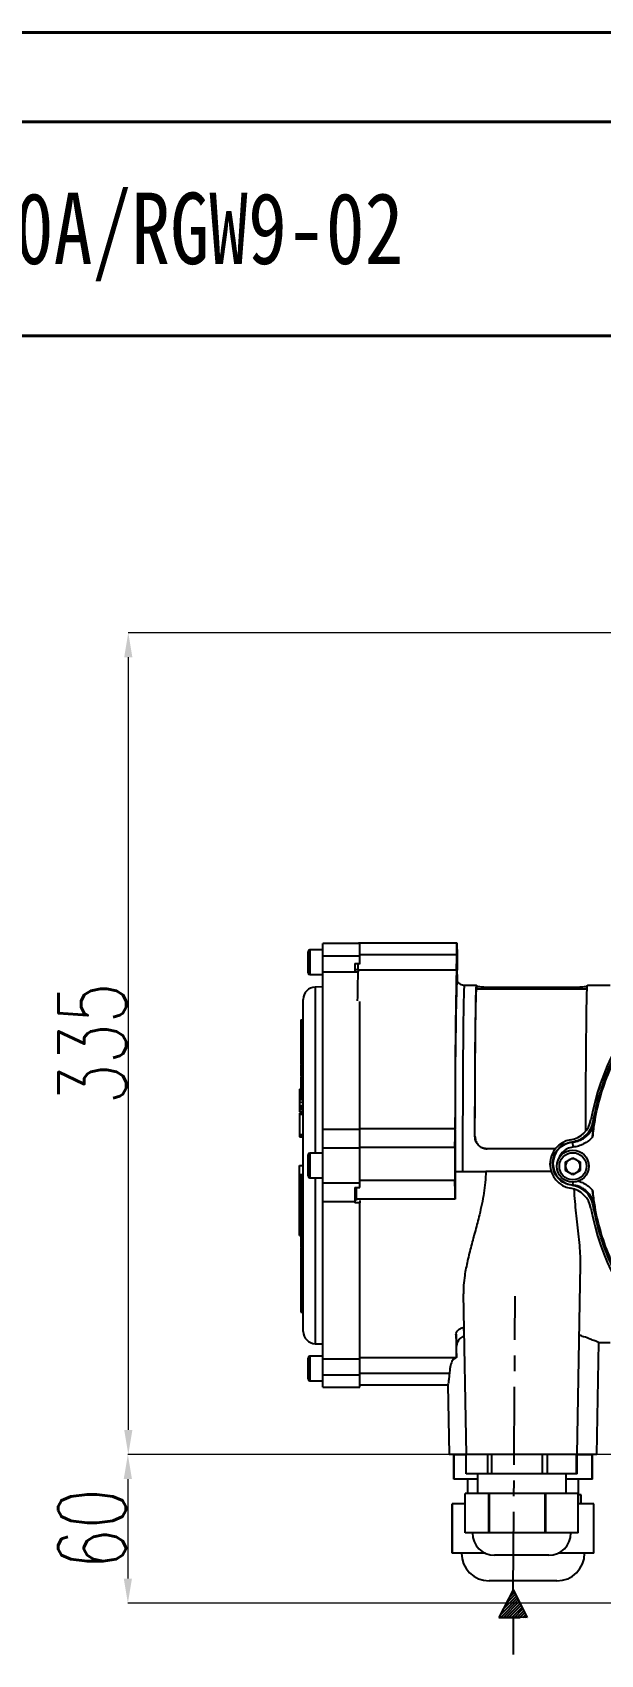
# Model space of a CAD drawing. Header units: millimetres. Extents: x 1964 to 5009, y 569 to 2723.
# Drawn here: x 2323 to 2554, y 2064 to 2723 of the extents above; entities that cross this region are included whole.
import ezdxf

# ---------------------------------------------------------------- set-up
doc = ezdxf.new("R2010")
doc.units = ezdxf.units.MM
doc.linetypes.add('CENTER', pattern=[50.8, 31.75, -6.35, 6.35, -6.35])
for name, color, linetype, lineweight in [('AM_5', 3, 'Continuous', 25), ('AM_BOR', 7, 'Continuous', 50), ('文字', 7, 'Continuous', 13), ('粗实线', 7, 'Continuous', 40)]:
    doc.layers.add(name, color=color, linetype=linetype, lineweight=lineweight)
doc.layers.add('layer 1', color=7, linetype='Continuous')
doc.styles.add('SLDTEXTSTYLE1', font='txt.shx', dxfattribs={"width": 0.7, "bigfont": 'gbcbig.shx'})
doc.styles.add('STYLE1', font='txt.shx', dxfattribs={"width": 0.8, "height": 3, "bigfont": 'hzdx.shx'})
doc.dimstyles.new('SLDDIMSTYLE12$0', dxfattribs={"dimtxt": 12, "dimasz": 10, "dimexe": 0, "dimexo": 0.0625, "dimgap": 0.875, "dimtad": 1, "dimdec": 1, "dimlfac": 1.8, "dimrnd": 1e-09, "dimzin": 12, "dimdsep": 46, "dimtxsty": 'SLDTEXTSTYLE1', "dimcen": 0.09, "dimdle": 8.16, "dimclrd": 3, "dimclre": 3, "dimadec": 0, "dimazin": 3, "dimtfac": 1, "dimtdec": 1, "dimtofl": 0, "dimtmove": 0, "dimatfit": 3, "dimfxl": 0, "dimfrac": 2, "dimtolj": 1, "dimlwd": 5, "dimlwe": 5, "dimarcsym": 0})

# ---------------------------------------------------------------- blocks, each defined once
blk = doc.blocks.new('*D64')
at = {"layer": 'AM_5', "color": 3, "lineweight": 5, "transparency": 16777216}
blk.add_line((2756.48, 2479.13), (2362.08, 2479.13), dxfattribs=at)
at = {"layer": 'AM_5', "color": 3, "linetype": 'Continuous', "lineweight": 5, "transparency": 16777216}
for p, q in [((2362.08, 2469.13), (2362.08, 2155.35)), ((2768.16, 2145.35), (2362.08, 2145.35))]:
    blk.add_line(p, q, dxfattribs=at)
at = {"layer": 'AM_5', "color": 3, "transparency": 16777216}
for points in [[(2360.42, 2469.13), (2363.75, 2469.13), (2362.08, 2479.13)], [(2360.42, 2155.35), (2363.75, 2155.35), (2362.08, 2145.35)]]:
    blk.add_solid(points, dxfattribs=at)
at = {"layer": 'Defpoints', "color": 0, "transparency": 16777216}
for p in [(2756.55, 2479.13), (2362.08, 2145.35), (2768.22, 2145.35)]:
    blk.add_point(p, dxfattribs=at)
at = {"layer": 'AM_5', "color": 0, "transparency": 16777216, "insert": (2347.49, 2312.24), "char_height": 12, "attachment_point": 5, "rotation": 90, "style": 'SLDTEXTSTYLE1'}
blk.add_mtext('\\A1;{\\H2.28571x;335}', dxfattribs=at)
blk = doc.blocks.new('*D65')
at = {"layer": 'AM_5', "color": 3, "lineweight": 5, "transparency": 16777216}
blk.add_line((2768.16, 2145.35), (2361.9, 2145.35), dxfattribs=at)
at = {"layer": 'AM_5', "color": 3, "linetype": 'Continuous', "lineweight": 5, "transparency": 16777216}
for p, q in [((2361.9, 2135.35), (2361.9, 2094.95)), ((2767.82, 2084.95), (2361.9, 2084.95))]:
    blk.add_line(p, q, dxfattribs=at)
at = {"layer": 'AM_5', "color": 3, "transparency": 16777216}
for points in [[(2360.23, 2135.35), (2363.57, 2135.35), (2361.9, 2145.35)], [(2360.23, 2094.95), (2363.57, 2094.95), (2361.9, 2084.95)]]:
    blk.add_solid(points, dxfattribs=at)
at = {"layer": 'Defpoints', "color": 0, "transparency": 16777216}
for p in [(2768.22, 2145.35), (2361.9, 2084.95), (2767.88, 2084.95)]:
    blk.add_point(p, dxfattribs=at)
at = {"layer": 'AM_5', "color": 0, "transparency": 16777216, "insert": (2347.31, 2115.15), "char_height": 12, "attachment_point": 5, "rotation": 90, "style": 'SLDTEXTSTYLE1'}
blk.add_mtext('\\A1;{\\H2.28571x;60}', dxfattribs=at)
blk = doc.blocks.new('rA3')
at = {"layer": '粗实线'}
for p, q in [((753.384, 421.26), (333.384, 421.26)), ((748.384, 416.26), (358.384, 416.26)), ((358.384, 404.26), (418.384, 404.26))]:
    blk.add_line(p, q, dxfattribs=at)

msp = doc.modelspace()

# ---------------------------------------------------------------- hatches: boundary and pattern name
at = {"layer": 'layer 1'}
h = msp.add_hatch(dxfattribs=at)
h.set_pattern_fill('ANSI31', color=256, scale=0.25)
h.set_pattern_definition([(45, (-5390.15995, 3423.18584), (-0.56126601, 0.56126601), [])])
h.paths.add_polyline_path([(2518.364, 2090.337), (2512.498, 2079.186), (2518.288, 2079.186), (2524.078, 2079.107)])

# ---------------------------------------------------------------- linework, layer by layer
at = {"color": 7, "linetype": 'Continuous', "lineweight": 25}
for p, q in [((2455.459, 2352.867), (2441.08, 2352.867)), ((2441.08, 2347.842), (2441.08, 2352.867)), ((2455.457, 2352.822), (2455.473, 2353.012)), ((2495.471, 2353.012), (2455.473, 2353.012)), ((2456.08, 2347.842), (2456.08, 2352.821)), ((2435.08, 2345.267), (2435.08, 2349.517)), ((2441.08, 2350.267), (2435.83, 2350.267)), ((2435.83, 2350.267), (2435.83, 2345.267)), ((2441.08, 2347.842), (2456.08, 2347.842)), ((2441.08, 2341.401), (2441.08, 2347.842)), ((2495.408, 2348.344), (2456.08, 2348.344)), ((2456.08, 2344.763), (2456.08, 2347.842)), ((2435.08, 2341.017), (2435.08, 2345.267)), ((2435.83, 2345.267), (2435.83, 2340.267)), ((2435.83, 2340.267), (2441.08, 2340.267)), ((2441.08, 2341.401), (2454.08, 2341.401)), ((2441.08, 2277.486), (2441.08, 2341.401)), ((2454.08, 2344.763), (2456.08, 2344.763)), ((2454.08, 2344.763), (2454.08, 2341.401)), ((2454.08, 2342.326), (2455.351, 2342.326)), ((2454.08, 2341.401), (2454.08, 2341.309)), ((2455.308, 2341.309), (2454.08, 2341.309)), ((2495.338, 2342.022), (2455.34, 2342.022)), ((2456.08, 2344.467), (2456.08, 2344.763)), ((2441.08, 2335.267), (2437.95, 2335.185)), ((2437.95, 2335.185), (2437.95, 2267.767)), ((2503.47, 2335.812), (2498.471, 2335.812)), ((2548.333, 2334.312), (2503.47, 2334.312)), ((2503.514, 2334.312), (2503.514, 2335.662)), ((2508.56, 2335.164), (2543.558, 2335.164)), ((2508.56, 2335.164), (2508.56, 2334.312)), ((2543.558, 2334.312), (2543.558, 2335.164)), ((2557.774, 2335.812), (2548.469, 2335.812)), ((2433.08, 2262.767), (2433.08, 2330.187)), ((2456.08, 2277.486), (2456.08, 2329.394)), ((2432.08, 2321.901), (2433.08, 2321.901)), ((2432.08, 2321.901), (2432.08, 2321.761)), ((2432.08, 2321.761), (2433.08, 2321.761)), ((2432.08, 2321.761), (2432.08, 2321.17)), ((2432.08, 2321.128), (2433.08, 2321.128)), ((2432.08, 2321.128), (2432.08, 2320.988)), ((2432.08, 2320.988), (2433.08, 2320.988)), ((2432.08, 2319.557), (2433.08, 2319.557)), ((2432.08, 2319.557), (2432.08, 2319.418)), ((2432.08, 2319.418), (2433.08, 2319.418)), ((2432.08, 2319.418), (2432.08, 2319.297)), ((2432.08, 2319.26), (2433.08, 2319.26)), ((2432.08, 2319.26), (2432.08, 2318.472)), ((2432.08, 2318.472), (2433.08, 2318.472)), ((2432.08, 2316.395), (2433.08, 2316.395)), ((2432.08, 2315.313), (2433.08, 2315.313)), ((2432.08, 2315.313), (2432.08, 2312.869)), ((2432.08, 2312.869), (2433.08, 2312.869)), ((2431.955, 2310.809), (2432.08, 2310.809)), ((2432.08, 2311.939), (2433.08, 2311.939)), ((2432.08, 2311.939), (2432.08, 2311.116)), ((2432.08, 2311.116), (2433.08, 2311.116)), ((2432.08, 2311.116), (2432.08, 2309.22)), ((2432.08, 2309.22), (2433.08, 2309.22)), ((2432.08, 2309.22), (2432.08, 2308.791)), ((2432.08, 2308.791), (2433.08, 2308.791)), ((2432.08, 2307.858), (2433.08, 2307.858)), ((2432.08, 2307.858), (2432.08, 2307.035)), ((2432.08, 2307.035), (2433.08, 2307.035)), ((2432.08, 2307.035), (2432.08, 2306.299)), ((2432.08, 2306.299), (2433.08, 2306.299)), ((2432.08, 2306.135), (2432.08, 2305.859)), ((2431.955, 2303.604), (2432.08, 2303.604)), ((2432.08, 2303.972), (2433.08, 2303.972)), ((2432.08, 2303.938), (2432.08, 2303.893)), ((2432.08, 2303.893), (2433.08, 2303.893)), ((2432.08, 2303.697), (2433.08, 2303.697)), ((2432.08, 2302.732), (2433.08, 2302.732)), ((2432.08, 2302.363), (2433.08, 2302.363)), ((2432.08, 2302.293), (2432.08, 2302.247)), ((2432.08, 2301.05), (2433.08, 2301.05)), ((2432.08, 2301.038), (2432.08, 2300.206)), ((2432.08, 2300.126), (2433.08, 2300.126)), ((2431.58, 2293.725), (2432.08, 2293.725)), ((2431.58, 2293.725), (2431.58, 2293.256)), ((2431.58, 2293.256), (2432.08, 2293.256)), ((2431.58, 2293.256), (2431.58, 2292.947)), ((2431.58, 2292.947), (2432.08, 2292.947)), ((2431.58, 2292.947), (2431.58, 2292.946)), ((2431.58, 2292.946), (2432.08, 2292.946)), ((2431.58, 2292.946), (2431.58, 2291.999)), ((2432.08, 2298.972), (2433.08, 2298.972)), ((2432.08, 2298.873), (2433.08, 2298.873)), ((2432.08, 2298.698), (2432.08, 2297.7)), ((2432.08, 2297.7), (2433.08, 2297.7)), ((2432.08, 2296.558), (2433.08, 2296.558)), ((2432.08, 2296.558), (2432.08, 2296.018)), ((2432.08, 2296.018), (2433.08, 2296.018)), ((2432.08, 2295.984), (2432.08, 2295.89)), ((2432.08, 2295.89), (2433.08, 2295.89)), ((2432.08, 2295.89), (2432.08, 2295.349)), ((2432.08, 2295.349), (2433.08, 2295.349)), ((2432.08, 2293.897), (2433.08, 2293.897)), ((2432.08, 2293.897), (2432.08, 2293.388)), ((2432.08, 2293.388), (2433.08, 2293.388)), ((2431.58, 2291.999), (2432.08, 2291.999)), ((2431.58, 2291.999), (2431.58, 2289.555)), ((2431.58, 2289.555), (2433.08, 2289.555)), ((2431.58, 2289.555), (2431.58, 2288.451)), ((2431.58, 2288.451), (2433.08, 2288.451)), ((2431.58, 2287.037), (2433.08, 2287.037)), ((2431.58, 2287.037), (2431.58, 2286.735)), ((2431.58, 2286.735), (2433.08, 2286.735)), ((2431.58, 2286.187), (2433.08, 2286.187)), ((2431.58, 2286.187), (2431.58, 2285.642)), ((2432.08, 2292.674), (2433.08, 2292.674)), ((2432.08, 2292.674), (2432.08, 2291.712)), ((2432.08, 2291.712), (2433.08, 2291.712)), ((2432.08, 2290.6), (2433.08, 2290.6)), ((2432.08, 2290.6), (2432.08, 2290.029)), ((2432.08, 2290.029), (2433.08, 2290.029)), ((2431.58, 2285.642), (2433.08, 2285.642)), ((2431.58, 2285.642), (2431.58, 2284.615)), ((2431.58, 2284.615), (2433.08, 2284.615)), ((2431.58, 2284.497), (2433.08, 2284.497)), ((2431.58, 2284.271), (2433.08, 2284.271)), ((2431.58, 2284.232), (2433.08, 2284.232)), ((2431.58, 2283.921), (2431.58, 2283.768)), ((2431.58, 2283.768), (2433.08, 2283.768)), ((2431.58, 2283.768), (2431.58, 2283.56)), ((2431.58, 2283.56), (2433.08, 2283.56)), ((2431.58, 2283.56), (2431.58, 2275.287)), ((2550.783, 2280.516), (2551.3, 2280.397)), ((2431.58, 2275.287), (2433.08, 2275.287)), ((2431.58, 2274.807), (2431.58, 2274.314)), ((2431.58, 2274.807), (2433.08, 2274.807)), ((2431.58, 2274.314), (2433.08, 2274.314)), ((2441.08, 2277.486), (2456.08, 2277.486)), ((2441.08, 2269.918), (2441.08, 2277.486)), ((2494.742, 2277.625), (2456.08, 2277.625)), ((2456.08, 2269.918), (2456.08, 2277.486)), ((2502.808, 2274.479), (2502.822, 2274.479)), ((2435.08, 2258.517), (2435.08, 2267.017)), ((2441.08, 2267.767), (2435.83, 2267.767)), ((2435.83, 2267.767), (2435.83, 2257.767)), ((2441.08, 2269.918), (2456.08, 2269.918)), ((2441.08, 2255.617), (2441.08, 2269.918)), ((2494.684, 2270.053), (2456.08, 2270.053)), ((2456.08, 2255.617), (2456.08, 2269.918)), ((2535.401, 2269.479), (2507.802, 2269.479)), ((2542.132, 2272.314), (2542.382, 2272.165)), ((2542.382, 2272.165), (2542.57, 2270.174)), ((2431.58, 2262.767), (2433.08, 2262.767)), ((2431.58, 2234.307), (2431.58, 2262.767)), ((2433.08, 2195.347), (2433.08, 2262.767)), ((2494.731, 2260.312), (2507.257, 2260.312)), ((2533.73, 2260.312), (2507.257, 2260.312)), ((2539.573, 2264.147), (2542.573, 2265.879)), ((2539.573, 2260.682), (2539.573, 2264.147)), ((2542.573, 2258.95), (2539.573, 2260.682)), ((2542.573, 2265.879), (2545.573, 2264.147)), ((2545.573, 2260.682), (2542.573, 2258.95)), ((2545.573, 2264.147), (2545.573, 2260.682)), ((2433.08, 2258.966), (2431.955, 2258.966)), ((2432.08, 2258.888), (2433.08, 2258.888)), ((2432.08, 2254.598), (2433.08, 2254.598)), ((2432.08, 2254.598), (2432.08, 2252.824)), ((2435.83, 2257.767), (2441.08, 2257.767)), ((2437.95, 2257.767), (2437.95, 2190.349)), ((2441.08, 2255.617), (2456.08, 2255.617)), ((2441.08, 2248.048), (2441.08, 2255.617)), ((2454.08, 2253.835), (2456.08, 2253.835)), ((2454.08, 2253.835), (2454.08, 2248.048)), ((2454.08, 2253.684), (2454.724, 2253.684)), ((2494.684, 2256.572), (2456.08, 2256.572)), ((2456.08, 2253.835), (2456.08, 2255.617)), ((2542.132, 2254.662), (2542.382, 2254.811)), ((2542.486, 2255.915), (2542.382, 2254.811)), ((2432.08, 2252.824), (2433.08, 2252.824)), ((2432.08, 2252.824), (2432.08, 2252.298)), ((2432.08, 2252.298), (2433.08, 2252.298)), ((2432.08, 2252.298), (2432.08, 2252.068)), ((2432.08, 2252.068), (2433.08, 2252.068)), ((2432.08, 2252.068), (2432.08, 2251.895)), ((2432.08, 2251.895), (2433.08, 2251.895)), ((2432.08, 2251.895), (2432.08, 2251.665)), ((2432.08, 2251.665), (2432.08, 2246.447)), ((2432.08, 2251.665), (2433.08, 2251.665)), ((2441.08, 2248.048), (2454.08, 2248.048)), ((2441.08, 2184.133), (2441.08, 2248.048)), ((2454.08, 2250.891), (2454.739, 2250.891)), ((2454.08, 2248.048), (2454.08, 2247.564)), ((2456.08, 2247.564), (2454.08, 2247.564)), ((2494.742, 2249), (2454.744, 2249)), ((2454.745, 2248.51), (2454.744, 2249)), ((2456.08, 2248.498), (2456.08, 2247.564)), ((2456.08, 2184.133), (2456.08, 2247.564)), ((2432.08, 2246.447), (2433.08, 2246.447)), ((2432.08, 2246.447), (2432.08, 2245.528)), ((2432.08, 2245.528), (2433.08, 2245.528)), ((2432.08, 2245.528), (2432.08, 2245.188)), ((2432.08, 2245.188), (2432.08, 2239.871)), ((2432.08, 2245.188), (2433.08, 2245.188)), ((2551.3, 2246.579), (2550.783, 2246.46)), ((2431.58, 2234.307), (2432.08, 2234.307)), ((2432.08, 2236.677), (2431.955, 2236.677)), ((2432.08, 2239.871), (2433.08, 2239.871)), ((2432.08, 2239.871), (2432.08, 2236.909)), ((2432.08, 2236.909), (2432.08, 2235.821)), ((2432.08, 2236.909), (2433.08, 2236.909)), ((2432.08, 2235.821), (2433.08, 2235.821)), ((2432.08, 2235.821), (2432.08, 2235.26)), ((2432.08, 2235.26), (2433.08, 2235.26)), ((2432.08, 2235.26), (2432.08, 2232.763)), ((2432.08, 2232.008), (2431.955, 2232.008)), ((2431.955, 2230.223), (2432.08, 2230.223)), ((2431.955, 2229.367), (2433.08, 2229.367)), ((2432.08, 2232.763), (2433.08, 2232.763)), ((2432.08, 2232.763), (2432.08, 2232.008)), ((2432.08, 2232.008), (2433.08, 2232.008)), ((2432.08, 2230.5), (2433.08, 2230.5)), ((2432.08, 2228.478), (2433.08, 2228.478)), ((2432.08, 2228.478), (2432.08, 2227.472)), ((2432.08, 2227.472), (2433.08, 2227.472)), ((2432.08, 2227.472), (2432.08, 2226.49)), ((2432.08, 2224.255), (2431.955, 2224.255)), ((2432.08, 2226.49), (2433.08, 2226.49)), ((2432.08, 2226.49), (2432.08, 2226.414)), ((2432.08, 2226.414), (2433.08, 2226.414)), ((2432.08, 2226.414), (2432.08, 2223.952)), ((2432.08, 2223.952), (2433.08, 2223.952)), ((2432.08, 2223.952), (2432.08, 2223.01)), ((2432.08, 2223.01), (2433.08, 2223.01)), ((2432.08, 2223.01), (2432.08, 2222.853)), ((2432.08, 2222.853), (2433.08, 2222.853)), ((2432.08, 2222.853), (2432.08, 2222.14)), ((2432.08, 2222.14), (2433.08, 2222.14)), ((2432.08, 2222.14), (2432.08, 2218.379)), ((2544.35, 2145.312), (2545.694, 2222.308)), ((2431.955, 2215.846), (2432.08, 2215.846)), ((2431.955, 2214.98), (2432.08, 2214.98)), ((2432.08, 2218.379), (2433.08, 2218.379)), ((2432.08, 2218.379), (2432.08, 2217.436)), ((2432.08, 2217.436), (2433.08, 2217.436)), ((2432.08, 2217.436), (2432.08, 2216.623)), ((2432.08, 2216.623), (2433.08, 2216.623)), ((2432.08, 2216.623), (2432.08, 2214.804)), ((2432.08, 2214.804), (2433.08, 2214.804)), ((2432.08, 2214.804), (2432.08, 2214.057)), ((2432.08, 2214.057), (2433.08, 2214.057)), ((2432.08, 2214.057), (2432.08, 2213.417)), ((2432.08, 2213.417), (2432.08, 2210.604)), ((2432.08, 2213.417), (2433.08, 2213.417)), ((2432.08, 2210.604), (2433.08, 2210.604)), ((2432.08, 2210.604), (2432.08, 2209.813)), ((2432.08, 2209.813), (2433.08, 2209.813)), ((2432.08, 2209.813), (2432.08, 2208.118)), ((2432.08, 2208.118), (2433.08, 2208.118)), ((2432.08, 2208.118), (2432.08, 2207.174)), ((2432.08, 2207.174), (2433.08, 2207.174)), ((2432.08, 2207.174), (2432.08, 2205.449)), ((2498.084, 2210.657), (2499.224, 2145.312)), ((2432.08, 2205.449), (2433.08, 2205.449)), ((2432.08, 2205.449), (2432.08, 2205.074)), ((2432.08, 2205.074), (2433.08, 2205.074)), ((2432.08, 2205.074), (2432.08, 2203.914)), ((2432.08, 2203.914), (2433.08, 2203.914)), ((2432.08, 2203.914), (2432.08, 2203.493)), ((2432.08, 2203.493), (2433.08, 2203.493)), ((2432.08, 2203.493), (2432.08, 2203.369)), ((2432.08, 2203.369), (2433.08, 2203.369)), ((2432.08, 2203.369), (2432.08, 2203.107)), ((2432.08, 2203.107), (2433.08, 2203.107)), ((2437.95, 2190.349), (2441.08, 2190.267)), ((2552.342, 2145.312), (2553.137, 2190.815)), ((2553.135, 2190.812), (2557.774, 2190.812)), ((2435.08, 2176.017), (2435.08, 2184.517)), ((2441.08, 2185.267), (2435.83, 2185.267)), ((2435.83, 2185.267), (2435.83, 2175.267)), ((2441.08, 2184.133), (2456.08, 2184.133)), ((2441.08, 2177.692), (2441.08, 2184.133)), ((2495.067, 2184.603), (2456.08, 2184.603)), ((2456.08, 2177.692), (2456.08, 2184.133)), ((2435.83, 2175.267), (2441.08, 2175.267)), ((2441.08, 2177.692), (2456.08, 2177.692)), ((2441.08, 2172.667), (2441.08, 2177.692)), ((2492.458, 2178.281), (2456.08, 2178.281)), ((2456.08, 2172.667), (2456.08, 2177.692)), ((2441.08, 2172.667), (2456.08, 2172.667)), ((2456.08, 2173.612), (2491.85, 2173.612)), ((2491.848, 2173.64), (2492.342, 2145.312)), ((2499.224, 2145.312), (2492.342, 2145.312)), ((2494.217, 2145.268), (2494.217, 2135.268)), ((2494.249, 2145.268), (2494.217, 2145.268)), ((2494.249, 2135.268), (2494.249, 2145.268)), ((2499.307, 2145.268), (2494.249, 2145.268)), ((2544.35, 2145.312), (2499.224, 2145.312)), ((2499.307, 2137.453), (2499.307, 2145.312)), ((2507.978, 2137.453), (2507.978, 2145.312)), ((2509.733, 2137.453), (2509.733, 2145.312)), ((2530.266, 2137.453), (2530.266, 2145.312)), ((2532.214, 2137.453), (2532.214, 2145.312)), ((2544.076, 2137.453), (2544.076, 2145.312)), ((2544.267, 2137.453), (2544.267, 2145.312)), ((2550.435, 2145.268), (2544.267, 2145.268)), ((2552.342, 2145.312), (2544.35, 2145.312)), ((2550.435, 2135.268), (2550.435, 2145.268)), ((2550.467, 2145.268), (2550.435, 2145.268)), ((2550.467, 2135.268), (2550.467, 2145.268)), ((2494.249, 2135.268), (2494.217, 2135.268)), ((2503.787, 2135.268), (2494.249, 2135.268)), ((2507.978, 2137.453), (2499.307, 2137.453)), ((2499.842, 2135.268), (2499.842, 2129.453)), ((2503.787, 2137.453), (2503.787, 2129.453)), ((2509.733, 2137.453), (2507.978, 2137.453)), ((2530.266, 2137.453), (2509.733, 2137.453)), ((2532.214, 2137.453), (2530.266, 2137.453)), ((2544.076, 2137.453), (2532.214, 2137.453)), ((2539.787, 2129.453), (2539.787, 2137.453)), ((2550.435, 2135.268), (2539.787, 2135.268)), ((2544.267, 2137.453), (2544.076, 2137.453)), ((2544.842, 2125.268), (2544.842, 2135.268)), ((2550.467, 2135.268), (2550.435, 2135.268)), ((2498.865, 2113.453), (2498.865, 2129.453)), ((2508.42, 2129.453), (2498.865, 2129.453)), ((2508.42, 2113.453), (2508.42, 2129.453)), ((2508.688, 2129.453), (2508.42, 2129.453)), ((2508.688, 2113.453), (2508.688, 2129.453)), ((2531.312, 2129.453), (2508.688, 2129.453)), ((2531.312, 2113.453), (2531.312, 2129.453)), ((2531.61, 2129.453), (2531.312, 2129.453)), ((2531.61, 2113.453), (2531.61, 2129.453)), ((2544.68, 2129.453), (2531.61, 2129.453)), ((2544.68, 2113.453), (2544.68, 2129.453)), ((2544.709, 2129.453), (2544.68, 2129.453)), ((2544.709, 2113.453), (2544.709, 2129.453)), ((2545.896, 2128.907), (2544.842, 2128.907)), ((2545.896, 2125.268), (2545.896, 2128.907)), ((2545.896, 2128.907), (2545.898, 2128.907)), ((2545.897, 2125.268), (2545.897, 2128.907)), ((2493.592, 2125.268), (2493.592, 2105.268)), ((2493.593, 2125.268), (2493.592, 2125.268)), ((2493.593, 2105.268), (2493.593, 2125.268)), ((2498.865, 2125.268), (2493.593, 2125.268)), ((2551.092, 2125.268), (2544.709, 2125.268)), ((2551.092, 2105.268), (2551.092, 2125.268)), ((2551.092, 2105.268), (2551.092, 2125.268)), ((2551.092, 2125.268), (2551.092, 2125.268)), ((2503.642, 2113.453), (2498.865, 2113.453)), ((2508.42, 2113.453), (2503.642, 2113.453)), ((2508.688, 2113.453), (2508.42, 2113.453)), ((2520, 2113.453), (2508.688, 2113.453)), ((2531.312, 2113.453), (2520, 2113.453)), ((2531.61, 2113.453), (2531.312, 2113.453)), ((2538.145, 2113.453), (2531.61, 2113.453)), ((2544.68, 2113.453), (2538.145, 2113.453)), ((2544.709, 2113.453), (2544.68, 2113.453)), ((2493.593, 2105.268), (2493.592, 2105.268)), ((2500.693, 2105.268), (2493.593, 2105.268)), ((2507.045, 2105.268), (2500.693, 2105.268)), ((2532.787, 2104.453), (2510.787, 2104.453)), ((2536.542, 2105.268), (2536.53, 2105.268)), ((2536.542, 2105.268), (2536.542, 2105.274)), ((2536.897, 2105.268), (2536.542, 2105.268)), ((2536.897, 2105.268), (2536.897, 2105.446)), ((2543.994, 2105.268), (2536.897, 2105.268)), ((2551.092, 2105.268), (2543.994, 2105.268)), ((2551.092, 2105.268), (2551.092, 2105.268)), ((2536.092, 2094.018), (2508.592, 2094.018))]:
    msp.add_line(p, q, dxfattribs=at)
at = {"color": 7, "linetype": 'Continuous', "lineweight": 25, "flags": 128}
for points in [[(2495.408, 2348.344), (2495.416, 2349.887), (2495.427, 2351.193), (2495.44, 2352.183), (2495.455, 2352.802), (2495.471, 2353.012), (2495.487, 2352.802), (2495.502, 2352.183), (2495.515, 2351.193), (2495.526, 2349.887), (2495.533, 2348.344)], [(2495.403, 2338.458), (2495.405, 2338.479), (2495.453, 2338.789), (2495.501, 2338.74), (2495.511, 2338.685)], [(2498.471, 2335.812), (2498.426, 2335.65), (2498.379, 2335.132), (2498.333, 2334.259), (2498.287, 2333.037), (2498.242, 2331.47), (2498.198, 2329.568), (2498.156, 2327.338), (2498.115, 2324.793), (2498.076, 2321.945), (2498.039, 2318.808), (2498.004, 2315.397), (2497.971, 2311.729), (2497.941, 2307.822), (2497.913, 2303.695), (2497.889, 2299.37), (2497.867, 2294.867), (2497.848, 2290.208), (2497.832, 2285.416), (2497.819, 2280.516), (2497.809, 2275.53), (2497.803, 2270.485), (2497.8, 2265.404), (2497.8, 2260.312)], [(2502.808, 2274.479), (2502.816, 2279.498), (2502.829, 2284.437), (2502.844, 2289.27), (2502.862, 2293.975), (2502.884, 2298.527), (2502.908, 2302.904), (2502.936, 2307.084), (2502.965, 2311.047), (2502.998, 2314.773), (2503.033, 2318.243), (2503.069, 2321.44), (2503.108, 2324.348), (2503.149, 2326.953), (2503.191, 2329.241), (2503.235, 2331.202), (2503.28, 2332.826), (2503.326, 2334.104), (2503.372, 2335.03), (2503.419, 2335.6), (2503.466, 2335.811), (2503.514, 2335.662)], [(2502.822, 2274.479), (2502.83, 2279.385), (2502.842, 2284.211), (2502.858, 2288.933), (2502.876, 2293.529), (2502.897, 2297.974), (2502.921, 2302.248), (2502.948, 2306.329), (2502.977, 2310.196), (2503.009, 2313.832), (2503.043, 2317.216), (2503.079, 2320.334), (2503.117, 2323.169), (2503.157, 2325.707), (2503.198, 2327.937), (2503.241, 2329.845), (2503.285, 2331.424), (2503.33, 2332.666), (2503.375, 2333.564), (2503.421, 2334.113), (2503.467, 2334.312), (2503.47, 2334.312)], [(2547.809, 2276.749), (2547.815, 2279.498), (2547.827, 2284.437), (2547.842, 2289.27), (2547.861, 2293.975), (2547.882, 2298.527), (2547.906, 2302.904), (2547.934, 2307.084), (2547.964, 2311.047), (2547.996, 2314.773), (2548.031, 2318.243), (2548.068, 2321.44), (2548.106, 2324.348), (2548.147, 2326.953), (2548.189, 2329.241), (2548.233, 2331.202), (2548.278, 2332.826), (2548.324, 2334.104), (2548.37, 2335.03), (2548.417, 2335.6), (2548.465, 2335.811), (2548.469, 2335.812)], [(2494.731, 2260.312), (2494.732, 2258.89), (2494.732, 2257.47), (2494.733, 2256.051), (2494.735, 2254.634), (2494.736, 2253.22), (2494.738, 2251.81), (2494.74, 2250.403), (2494.742, 2249)], [(2495.334, 2184.697), (2495.333, 2187.283), (2495.332, 2189.314)]]:
    msp.add_lwpolyline(points, dxfattribs=at)
at = {"color": 7, "linetype": 'Continuous', "lineweight": 25}
for radius in [6.5, 5.5]:
    msp.add_circle((2542.573, 2262.414), radius, dxfattribs=at)
for centre, radius, start, end in [((2648.246, 2263.315), 99.998, 100.32817, 169.674284), ((2435.83, 2349.517), 0.75, 90, 180), ((2254.559, 2347.852), 240.85, 358.612873, 0.117045), ((2736.383, 2347.852), 240.85, 179.882955, 181.387127), ((2435.83, 2341.017), 0.75, 180, 270), ((2885.735, 2326.042), 430.692, 177.873674, 179.522256), ((2356.21, 2345.099), 99.178, 358.221739, 359.633314), ((5008.156, 2286.566), 2513.429, 178.735735, 180.203816), ((2318.222, 2334.121), 177.557, 1.173267, 2.550203), ((2438.08, 2330.187), 5, 91.5, 180), ((5121.996, 2278.19), 2627.284, 178.685579, 180.389885), ((2540.029, 2283.031), 10, 279.269962, 349.674309), ((2061.534, 2277.186), 433.209, 359.056516, 0.058069), ((2543.248, 2263.312), 9.98, 99.270739, 260.729261), ((2435.83, 2267.017), 0.75, 90, 180), ((2954.905, 2263.312), 460.27, 179.160928, 180.839072), ((2543.203, 2263.488), 8.715, 95.402456, 264.597544), ((2542.573, 2262.414), 3, 120, 180), ((2542.573, 2262.414), 3, 180, 240), ((2542.573, 2262.414), 3, 60, 120), ((2542.573, 2262.414), 3, 0, 60), ((2542.573, 2262.414), 3, 300, 0), ((2435.83, 2258.517), 0.75, 180, 270), ((1717.712, 2248.106), 737.032, 0.069476, 0.445347), ((2061.534, 2249.439), 433.209, 359.941931, 0.943484), ((2542.573, 2262.414), 3, 240, 300), ((2540.029, 2243.594), 10, 10.325691, 80.730038), ((2648.246, 2263.31), 99.998, 190.325716, 259.67183), ((2438.08, 2195.347), 5, 180, 268.5), ((2842.605, 2198.052), 347.528, 180.648719, 182.20235), ((2724.562, 2198.455), 229.412, 181.050926, 182.283586), ((2791.277, 2202.788), 293.134, 181.171064, 181.817395), ((2435.83, 2184.517), 0.75, 90, 180), ((2435.83, 2176.017), 0.75, 180, 270), ((2510.787, 2113.453), 9, 180, 270), ((2532.787, 2113.453), 9, 270, 0), ((2508.592, 2105.268), 11.25, 180, 270), ((2536.092, 2105.268), 11.25, 270, 0)]:
    msp.add_arc(centre, radius, start, end, dxfattribs=at)
for points in [[(2550.529, 2274.278), (2551.053, 2277.929), (2552.101, 2285.232), (2555.221, 2295.876), (2559.429, 2306.119), (2564.784, 2315.819), (2571.189, 2324.859), (2578.57, 2333.121), (2586.832, 2340.502), (2595.871, 2346.907), (2605.572, 2352.262), (2615.815, 2356.47), (2626.458, 2359.59), (2633.761, 2360.638), (2637.413, 2361.162)], [(2550.783, 2280.516), (2551.371, 2283.43), (2552.546, 2289.257), (2555.299, 2297.752), (2558.746, 2305.981), (2562.947, 2313.852), (2567.792, 2321.352), (2571.566, 2325.946), (2573.453, 2328.242)], [(2534.312, 2263.488), (2534.426, 2264.563), (2534.653, 2266.714), (2536.417, 2269.5), (2538.97, 2271.587), (2541.078, 2272.072), (2542.132, 2272.314)], [(2542.132, 2254.662), (2541.078, 2254.905), (2538.97, 2255.389), (2536.417, 2257.476), (2534.653, 2260.262), (2534.426, 2262.413), (2534.312, 2263.488)], [(2637.413, 2165.814), (2633.761, 2166.338), (2626.458, 2167.387), (2615.815, 2170.506), (2605.572, 2174.714), (2595.871, 2180.069), (2586.832, 2186.474), (2578.57, 2193.855), (2571.189, 2202.118), (2564.784, 2211.157), (2559.429, 2220.857), (2555.221, 2231.101), (2552.101, 2241.744), (2551.053, 2249.047), (2550.529, 2252.699)], [(2573.453, 2198.734), (2571.566, 2201.03), (2567.792, 2205.624), (2562.947, 2213.124), (2558.746, 2220.995), (2555.299, 2229.224), (2552.546, 2237.719), (2551.371, 2243.546), (2550.783, 2246.46)]]:
    msp.add_open_spline(points, degree=3, dxfattribs=at)
for points, knots in [([(2498.463, 2335.844), (2498.359, 2335.836), (2497.951, 2335.802), (2497.295, 2336.02), (2496.62, 2336.415), (2496.148, 2336.888), (2495.847, 2337.342), (2495.681, 2337.713), (2495.598, 2337.976), (2495.559, 2338.148), (2495.553, 2338.186), (2495.55, 2338.207)], [0, 0, 0, 0, 0.0474745, 0.1861905, 0.3044679, 0.409811, 0.5056994, 0.5992557, 0.704506, 0.8379016, 1, 1, 1, 1]), ([(2503.514, 2335.662), (2503.575, 2335.621), (2503.696, 2335.54), (2504.575, 2335.388), (2505.86, 2335.254), (2507.272, 2335.175), (2508.197, 2335.167), (2508.56, 2335.164)], [0, 0, 0, 0, 0.2153056, 0.4305877, 0.6463333, 0.8614906, 1, 1, 1, 1]), ([(2543.558, 2335.164), (2544.117, 2335.171), (2545.233, 2335.186), (2546.717, 2335.296), (2547.838, 2335.438), (2548.435, 2335.57), (2548.49, 2335.635), (2548.512, 2335.662)], [0, 0, 0, 0, 0.2129679, 0.4258966, 0.639898, 0.8553588, 1, 1, 1, 1]), ([(2432.08, 2320.988), (2432.08, 2320.722), (2432.08, 2320.248), (2432.08, 2319.768), (2432.08, 2319.557)], [0, 0, 0, 0, 0.5599857, 1, 1, 1, 1]), ([(2432.08, 2319.418), (2432.08, 2319.383), (2432.08, 2319.32), (2432.08, 2319.279), (2432.08, 2319.26)], [0, 0, 0, 0, 0.55998218, 1, 1, 1, 1]), ([(2432.08, 2318.557), (2432.08, 2318.127), (2432.08, 2317.288), (2432.08, 2316.666), (2432.08, 2316.363)], [0, 0, 0, 0, 0.5132266, 1, 1, 1, 1]), ([(2432.08, 2316.395), (2432.08, 2316.189), (2432.08, 2315.82), (2432.08, 2315.467), (2432.08, 2315.313)], [0, 0, 0, 0, 0.5600034, 1, 1, 1, 1]), ([(2432.08, 2312.869), (2432.08, 2312.69), (2432.08, 2312.37), (2432.08, 2312.071), (2432.08, 2311.939)], [0, 0, 0, 0, 0.5599966, 1, 1, 1, 1]), ([(2432.08, 2308.791), (2432.08, 2308.611), (2432.08, 2308.291), (2432.08, 2307.991), (2432.08, 2307.858)], [0, 0, 0, 0, 0.5599959, 1, 1, 1, 1]), ([(2432.08, 2306.299), (2432.08, 2305.867), (2432.08, 2305.096), (2432.08, 2304.315), (2432.08, 2303.972)], [0, 0, 0, 0, 0.55999742, 1, 1, 1, 1]), ([(2432.08, 2303.697), (2432.08, 2303.421), (2432.08, 2303.119), (2432.08, 2302.827), (2432.08, 2302.803)], [0, 0, 0, 0, 0.9148031, 1, 1, 1, 1]), ([(2432.08, 2302.732), (2432.08, 2302.658), (2432.08, 2302.524), (2432.08, 2302.412), (2432.08, 2302.363)], [0, 0, 0, 0, 0.5600131, 1, 1, 1, 1]), ([(2432.08, 2302.363), (2432.08, 2302.117), (2432.08, 2301.678), (2432.08, 2301.242), (2432.08, 2301.05)], [0, 0, 0, 0, 0.56000068, 1, 1, 1, 1]), ([(2432.08, 2300.126), (2432.08, 2299.903), (2432.08, 2299.504), (2432.08, 2299.135), (2432.08, 2298.972)], [0, 0, 0, 0, 0.5596888, 1, 1, 1, 1]), ([(2432.08, 2297.7), (2432.08, 2297.483), (2432.08, 2297.095), (2432.08, 2296.722), (2432.08, 2296.558)], [0, 0, 0, 0, 0.5599848, 1, 1, 1, 1]), ([(2432.08, 2295.349), (2432.08, 2295.081), (2432.08, 2294.591), (2432.08, 2294.114), (2432.08, 2293.897)], [0, 0, 0, 0, 0.5459318, 1, 1, 1, 1]), ([(2432.08, 2293.356), (2432.08, 2293.267), (2432.08, 2293.046), (2432.08, 2292.813), (2432.08, 2292.674)], [0, 0, 0, 0, 0.4010952, 1, 1, 1, 1]), ([(2431.58, 2288.451), (2431.58, 2288.03), (2431.58, 2287.275), (2431.58, 2287.11), (2431.58, 2287.037)], [0, 0, 0, 0, 0.5581866, 1, 1, 1, 1]), ([(2431.58, 2286.735), (2431.58, 2286.69), (2431.58, 2286.628), (2431.58, 2286.393), (2431.58, 2286.256), (2431.58, 2286.187)], [0, 0, 0, 0, 0.559369, 0.7797892, 1, 1, 1, 1]), ([(2432.08, 2291.712), (2432.08, 2291.494), (2432.08, 2291.105), (2432.08, 2290.754), (2432.08, 2290.6)], [0, 0, 0, 0, 0.56003177, 1, 1, 1, 1]), ([(2431.58, 2284.615), (2431.58, 2284.608), (2431.58, 2284.596), (2431.58, 2284.527), (2431.58, 2284.497)], [0, 0, 0, 0, 0.5599418, 1, 1, 1, 1]), ([(2542.132, 2272.314), (2543.178, 2272.54), (2545.266, 2272.992), (2547.914, 2274.871), (2549.936, 2277.416), (2550.5, 2279.482), (2550.783, 2280.516)], [0, 0, 0, 0, 0.2500652, 0.4994456, 0.7493864, 1, 1, 1, 1]), ([(2542.382, 2272.165), (2543.023, 2272.261), (2544.246, 2272.446), (2545.726, 2273.048), (2546.815, 2273.663), (2547.581, 2274.205), (2548.868, 2275.3), (2550.448, 2277.258), (2551.02, 2279.365), (2551.3, 2280.397)], [0, 0, 0, 0, 0.1490594, 0.2844868, 0.3652537, 0.4374076, 0.5004523, 0.7554677, 1, 1, 1, 1]), ([(2551.3, 2280.397), (2551.163, 2279.425), (2550.89, 2277.492), (2550.649, 2275.346), (2550.529, 2274.278)], [0, 0, 0, 0, 0.5024427, 1, 1, 1, 1]), ([(2431.58, 2275.287), (2431.58, 2275.171), (2431.58, 2275.009), (2431.58, 2274.841), (2431.58, 2274.818), (2431.58, 2274.807)], [0, 0, 0, 0, 0.5604886, 0.7801175, 1, 1, 1, 1]), ([(2507.802, 2269.479), (2507.242, 2269.534), (2506.121, 2269.644), (2504.628, 2270.5), (2503.501, 2271.759), (2502.894, 2273.165), (2502.833, 2274.099), (2502.808, 2274.479)], [0, 0, 0, 0, 0.2131127, 0.4262212, 0.6394652, 0.8533812, 1, 1, 1, 1]), ([(2502.822, 2274.479), (2502.876, 2273.916), (2502.985, 2272.789), (2503.853, 2271.284), (2505.13, 2270.153), (2506.533, 2269.562), (2507.454, 2269.503), (2507.816, 2269.479)], [0, 0, 0, 0, 0.2166735, 0.4334219, 0.6484226, 0.8620356, 1, 1, 1, 1]), ([(2550.529, 2274.278), (2549.995, 2273.725), (2548.93, 2272.623), (2546.973, 2271.404), (2544.845, 2270.517), (2543.33, 2270.289), (2542.57, 2270.174)], [0, 0, 0, 0, 0.250755, 0.4999887, 0.7492331, 1, 1, 1, 1]), ([(2542.57, 2270.174), (2541.781, 2270.017), (2540.145, 2269.692), (2538.166, 2268.095), (2537.014, 2266.549), (2536.861, 2265.582), (2536.841, 2265.458)], [0, 0, 0, 0, 0.3027449, 0.6273546, 0.9519642, 1, 1, 1, 1]), ([(2507.257, 2260.312), (2507.19, 2258.828), (2507.057, 2255.859), (2506.46, 2251.426), (2505.637, 2247.031), (2504.464, 2241.953), (2502.97, 2236.284), (2501.267, 2230.031), (2499.73, 2223.915), (2498.692, 2218.607), (2498.13, 2214.186), (2498.108, 2211.808), (2498.097, 2210.657)], [0, 0, 0, 0, 0.0805066, 0.1610356, 0.2436293, 0.326242, 0.4506218, 0.5750041, 0.7030896, 0.8311062, 0.9182791, 1, 1, 1, 1]), ([(2432.08, 2258.888), (2432.08, 2258.825), (2432.08, 2258.698), (2432.08, 2258.268), (2432.08, 2257.41), (2432.08, 2256.075), (2432.08, 2255.091), (2432.08, 2254.598)], [0, 0, 0, 0, 0.18736448, 0.37442493, 0.56063137, 0.77992698, 1, 1, 1, 1]), ([(2550.783, 2246.46), (2550.502, 2247.492), (2549.94, 2249.554), (2547.922, 2252.098), (2545.272, 2253.98), (2543.18, 2254.435), (2542.132, 2254.662)], [0, 0, 0, 0, 0.2500466, 0.4994486, 0.7493959, 1, 1, 1, 1]), ([(2551.3, 2246.579), (2551.025, 2247.613), (2550.654, 2249.006), (2549.699, 2250.541), (2549.021, 2251.421), (2548.206, 2252.26), (2547.187, 2253.086), (2545.876, 2253.868), (2544.246, 2254.53), (2543.023, 2254.715), (2542.382, 2254.811)], [0, 0, 0, 0, 0.2442906, 0.329037, 0.4144904, 0.500125, 0.5979935, 0.7157717, 0.8510735, 1, 1, 1, 1]), ([(2544.851, 2256.357), (2545.56, 2256.103), (2546.988, 2255.592), (2548.929, 2254.347), (2549.994, 2253.249), (2550.529, 2252.699)], [0, 0, 0, 0, 0.3300361, 0.6639988, 1, 1, 1, 1]), ([(2545.682, 2222.308), (2545.687, 2222.409), (2545.772, 2223.88), (2545.61, 2226.918), (2545.282, 2231.434), (2544.768, 2236.163), (2544.209, 2240.941), (2543.691, 2245.716), (2543.309, 2249.676), (2543.173, 2252.101), (2543.127, 2252.921)], [0, 0, 0, 0, 0.0112716, 0.1647036, 0.3181817, 0.4755068, 0.6328433, 0.7790357, 0.9252187, 1, 1, 1, 1]), ([(2550.529, 2252.699), (2550.649, 2251.631), (2550.89, 2249.484), (2551.163, 2247.551), (2551.3, 2246.579)], [0, 0, 0, 0, 0.4975573, 1, 1, 1, 1]), ([(2432.08, 2232.026), (2432.08, 2231.94), (2432.08, 2231.687), (2432.08, 2231.142), (2432.08, 2230.743), (2432.08, 2230.5)], [0, 0, 0, 0, 0.16453162, 0.48995468, 1, 1, 1, 1]), ([(2432.08, 2230.5), (2432.08, 2230.309), (2432.08, 2229.929), (2432.08, 2229.478), (2432.08, 2229.437), (2432.08, 2229.412)], [0, 0, 0, 0, 0.271615, 0.5433293, 1, 1, 1, 1]), ([(2432.08, 2229.194), (2432.08, 2229.179), (2432.08, 2228.93), (2432.08, 2228.697), (2432.08, 2228.478)], [0, 0, 0, 0, 0.0587663, 1, 1, 1, 1]), ([(2495.099, 2194.117), (2495.161, 2194.48), (2495.285, 2195.206), (2496.358, 2196.173), (2497.422, 2196.788), (2498.136, 2196.9), (2498.204, 2196.911)], [0, 0, 0, 0, 0.3276828, 0.6557933, 0.966877, 1, 1, 1, 1]), ([(2498.29, 2193.491), (2497.726, 2193.189), (2496.758, 2192.67), (2495.911, 2191.468), (2495.506, 2190.492), (2495.352, 2189.839), (2495.337, 2189.446), (2495.332, 2189.314)], [0, 0, 0, 0, 0.408482, 0.7013153, 0.8362611, 0.9449971, 1, 1, 1, 1]), ([(2553.135, 2190.812), (2553.045, 2190.845), (2552.861, 2190.91), (2551.606, 2191.422), (2549.634, 2192.193), (2547.492, 2193.006), (2545.786, 2193.563), (2545.196, 2193.756)], [0, 0, 0, 0, 0.2173888, 0.441385, 0.6586934, 0.8817751, 1, 1, 1, 1]), ([(2495.067, 2184.603), (2494.587, 2184.322), (2493.625, 2183.76), (2492.83, 2181.623), (2492.546, 2179.581), (2492.468, 2178.423), (2492.458, 2178.281)], [0, 0, 0, 0, 0.3245448, 0.6499942, 0.9570546, 1, 1, 1, 1]), ([(2495.334, 2184.697), (2495.283, 2184.679), (2495.194, 2184.648), (2495.106, 2184.617), (2495.067, 2184.603)], [0, 0, 0, 0, 0.56, 1, 1, 1, 1]), ([(2492.458, 2178.281), (2492.395, 2177.549), (2492.269, 2176.087), (2492.006, 2174.52), (2491.861, 2173.741), (2491.855, 2173.664), (2491.853, 2173.64)], [0, 0, 0, 0, 0.2879758, 0.5758228, 0.8655334, 1, 1, 1, 1])]:
    msp.add_open_spline(points, degree=3, knots=knots, dxfattribs=at)
at = {"layer": 'layer 1', "linetype": 'CENTER'}
msp.add_line((2518.364, 2090.337), (2519.176, 2209.664), dxfattribs=at)
at = {"layer": 'layer 1'}
for p, q in [((2518.364, 2090.337), (2512.498, 2079.186)), ((2518.364, 2090.337), (2524.078, 2079.107)), ((2512.498, 2079.186), (2521.23, 2079.186)), ((2524.078, 2079.107), (2515.346, 2079.226)), ((2518.288, 2079.186), (2518.288, 2064.08))]:
    msp.add_line(p, q, dxfattribs=at)

# ---------------------------------------------------------------- block references
at = {"layer": 'AM_BOR', "xscale": 7.2509765625, "yscale": 7.2509765625, "zscale": 7.2509765625}
msp.add_blockref('rA3', (-453.582, -331.624), dxfattribs=at)

# ---------------------------------------------------------------- texts
at = {"layer": '文字', "insert": (2347.541, 2639.827), "char_height": 29.00391, "width": 719.07314, "attachment_point": 5, "style": 'STYLE1'}
msp.add_mtext('{\\fSimSun|b0|i0|c134|p2;RAIII70A/RGW9-02}', dxfattribs=at)

# ---------------------------------------------------------------- dimensions: what is measured, and where the dimension line sits
at = {"layer": 'AM_5'}
for base, p1, p2, text, picture, middle in [((2362.084, 2145.348), (2756.546, 2479.134), (2768.221, 2145.348), '{\\H2.28571x;335}', '*D64', (2347.494, 2312.241)), ((2361.901, 2084.946), (2768.221, 2145.348), (2767.878, 2084.946), '{\\H2.28571x;60}', '*D65', (2347.311, 2115.147))]:
    dim = msp.add_linear_dim(base=base, p1=p1, p2=p2, angle=90, text=text, dimstyle='SLDDIMSTYLE12$0', override={"dimlfac": 1}, dxfattribs=at)
    dim.commit()
    dim.dimension.update_dxf_attribs({"geometry": picture, "text_midpoint": middle})

doc.saveas('drawing.dxf')
